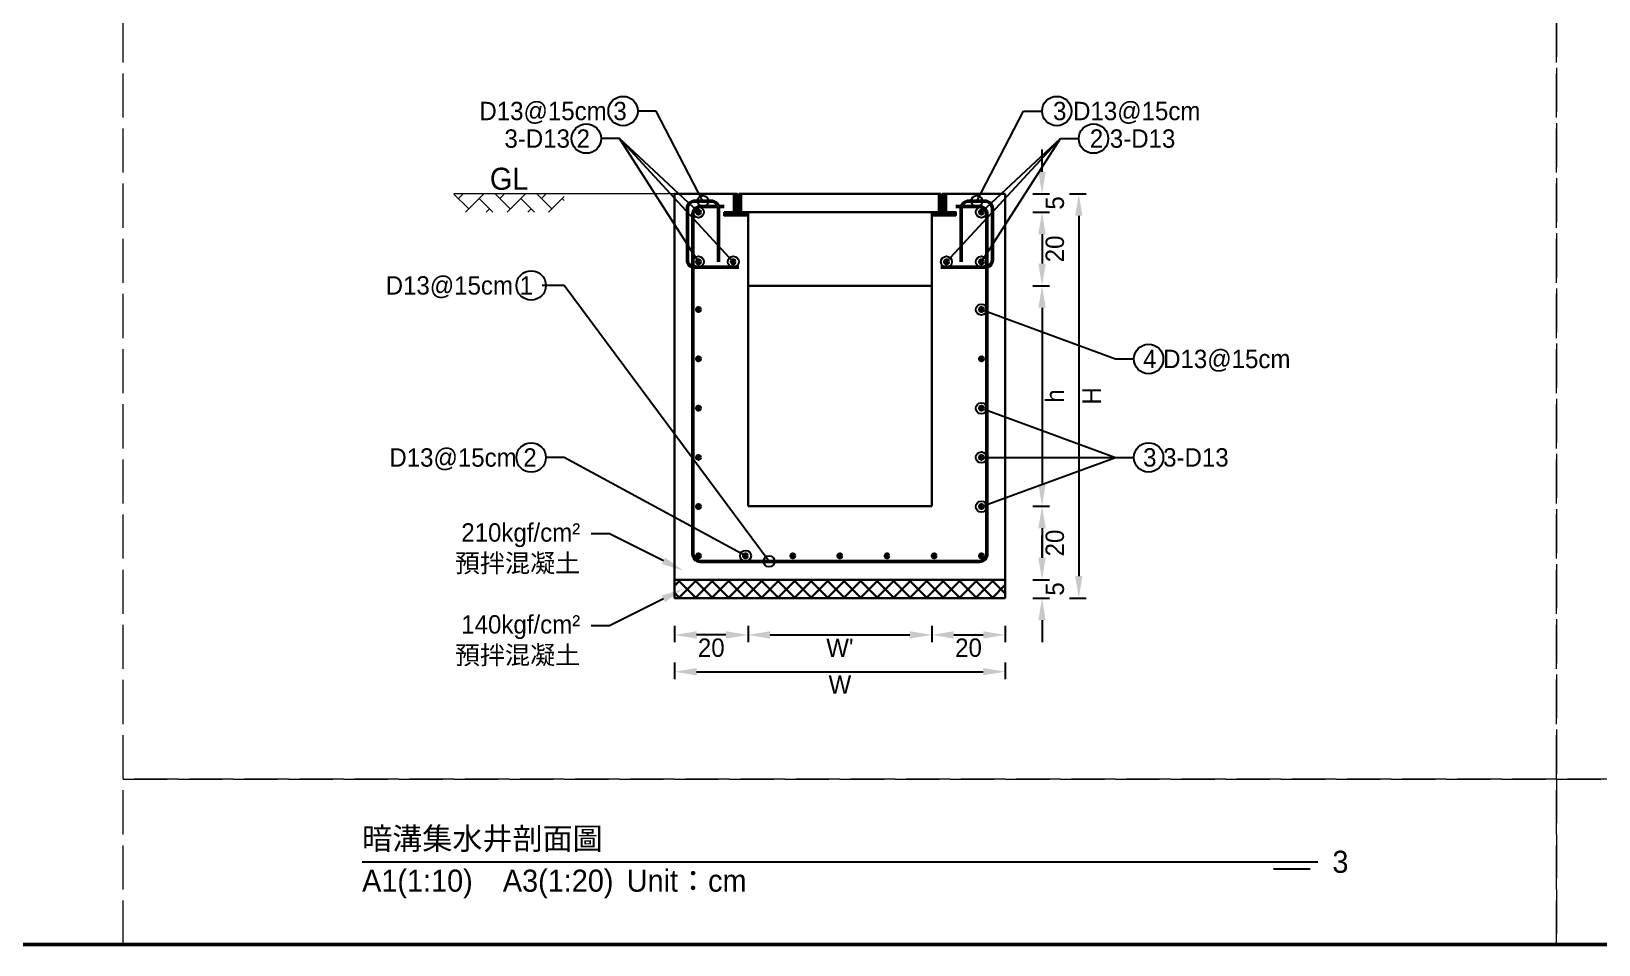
# Model space of a CAD drawing. Extents: x -7340 to 3675, y -3342 to 777.
# Drawn here: x -6485 to -6058.6, y -1264 to -1015.6 of the extents above; entities that cross this region are included whole.
import ezdxf
from ezdxf import colors
from ezdxf.entities.mleader import LeaderData, LeaderLine
from ezdxf.math import Vec2, Vec3

# ---------------------------------------------------------------- set-up
doc = ezdxf.new("R2010")
doc.units = 0
doc.header["$MEASUREMENT"] = 0
doc.linetypes.add('ACAD_ISO02W100', pattern=[15, 12, -3])
for name, color, linetype, lineweight in [('一、3.基本-變更', 1, 'Continuous', 50), ('二、2.繪圖-施作項目', 181, 'Continuous', 30), ('二、4.繪圖-設計鋪面', 40, 'Continuous', 20), ('二、5.繪圖-鋼筋', 60, 'Continuous', 50), ('二、6.繪圖-其他施作項目', 35, 'Continuous', 30)]:
    doc.layers.add(name, color=color, linetype=linetype, lineweight=lineweight)
doc.layers.add('一、4.基本-隱藏', color=9, linetype='ACAD_ISO02W100', lineweight=20, plot=False)
doc.layers.add('三、3.文字-註解文字', color=2, linetype='Continuous')
doc.styles.add('次圖名(詳圖)', font='MS PGothic.ttf', dxfattribs={"height": 6})
doc.styles.add('註解文字(詳圖)', font='MS PGothic.ttf', dxfattribs={"height": 5})
doc.dimstyles.new('註解文字(詳圖)', dxfattribs={"dimtxt": 5, "dimasz": 6, "dimexe": 2, "dimexo": 5, "dimgap": 1, "dimtad": 2, "dimzin": 0, "dimdsep": 46, "dimtxsty": '註解文字(詳圖)', "dimcen": 0.1, "dimclrd": 144, "dimclre": 144, "dimclrt": 256, "dimadec": 0, "dimazin": 0, "dimtfac": 1, "dimtofl": 0, "dimtmove": 0, "dimatfit": 3, "dimfxlon": 1, "dimtolj": 1, "dimtzin": 0, "dimlwd": -1, "dimlwe": -1, "dimarcsym": 1})

# ---------------------------------------------------------------- blocks, each defined once
blk = doc.blocks.new('_Small')
at = {"color": 0, "linetype": 'ByBlock', "lineweight": -2}
blk.add_circle((0, 0), 0.25, dxfattribs=at)
blk = doc.blocks.new('*D472')
at = {"layer": 'Defpoints', "color": 0, "transparency": 16777216}
for p in [(-6310, -1059.75), (-6290, -1064.75), (-6310, -1179.75)]:
    blk.add_point(p, dxfattribs=at)
at = {"layer": '三、3.文字-註解文字', "color": 144, "transparency": 16777216}
for p, q in [((-6310, -1177.25), (-6310, -1181.75)), ((-6296, -1179.75), (-6304, -1179.75)), ((-6290, -1177.25), (-6290, -1181.75))]:
    blk.add_line(p, q, dxfattribs=at)
for points in [[(-6304, -1178.75), (-6304, -1180.75), (-6310, -1179.75)], [(-6296, -1178.75), (-6296, -1180.75), (-6290, -1179.75)]]:
    blk.add_solid(points, dxfattribs=at)
at = {"layer": '三、3.文字-註解文字', "transparency": 16777216, "insert": (-6300, -1183.25), "char_height": 5, "attachment_point": 5, "style": '註解文字(詳圖)'}
blk.add_mtext('\\A1;20', dxfattribs=at)
blk = doc.blocks.new('*D473')
at = {"layer": 'Defpoints', "color": 0, "transparency": 16777216}
for p in [(-6290, -1064.75), (-6240, -1064.75), (-6240, -1179.75)]:
    blk.add_point(p, dxfattribs=at)
at = {"layer": '三、3.文字-註解文字', "color": 144, "transparency": 16777216}
for p, q in [((-6290, -1177.25), (-6290, -1181.75)), ((-6284, -1179.75), (-6246, -1179.75)), ((-6240, -1177.25), (-6240, -1181.75))]:
    blk.add_line(p, q, dxfattribs=at)
for points in [[(-6284, -1178.75), (-6284, -1180.75), (-6290, -1179.75)], [(-6246, -1178.75), (-6246, -1180.75), (-6240, -1179.75)]]:
    blk.add_solid(points, dxfattribs=at)
at = {"layer": '三、3.文字-註解文字', "transparency": 16777216, "insert": (-6265, -1183.25), "char_height": 5, "attachment_point": 5, "style": '註解文字(詳圖)'}
blk.add_mtext("\\A1;W'", dxfattribs=at)
blk = doc.blocks.new('*D474')
at = {"layer": 'Defpoints', "color": 0, "transparency": 16777216}
for p in [(-6220, -1059.75), (-6240, -1064.75), (-6220, -1179.75)]:
    blk.add_point(p, dxfattribs=at)
at = {"layer": '三、3.文字-註解文字', "color": 144, "transparency": 16777216}
for p, q in [((-6240, -1177.25), (-6240, -1181.75)), ((-6234, -1179.75), (-6226, -1179.75)), ((-6220, -1177.25), (-6220, -1181.75))]:
    blk.add_line(p, q, dxfattribs=at)
for points in [[(-6234, -1178.75), (-6234, -1180.75), (-6240, -1179.75)], [(-6226, -1178.75), (-6226, -1180.75), (-6220, -1179.75)]]:
    blk.add_solid(points, dxfattribs=at)
at = {"layer": '三、3.文字-註解文字', "transparency": 16777216, "insert": (-6230, -1183.25), "char_height": 5, "attachment_point": 5, "style": '註解文字(詳圖)'}
blk.add_mtext('\\A1;20', dxfattribs=at)
blk = doc.blocks.new('*D475')
at = {"layer": 'Defpoints', "color": 0, "transparency": 16777216}
for p in [(-6310, -1169.75), (-6220, -1169.75), (-6220, -1189.75)]:
    blk.add_point(p, dxfattribs=at)
at = {"layer": '三、3.文字-註解文字', "color": 144, "transparency": 16777216}
for p, q in [((-6310, -1187.25), (-6310, -1191.75)), ((-6304, -1189.75), (-6226, -1189.75)), ((-6220, -1187.25), (-6220, -1191.75))]:
    blk.add_line(p, q, dxfattribs=at)
for points in [[(-6304, -1188.75), (-6304, -1190.75), (-6310, -1189.75)], [(-6226, -1188.75), (-6226, -1190.75), (-6220, -1189.75)]]:
    blk.add_solid(points, dxfattribs=at)
at = {"layer": '三、3.文字-註解文字', "transparency": 16777216, "insert": (-6265, -1193.25), "char_height": 5, "attachment_point": 5, "style": '註解文字(詳圖)'}
blk.add_mtext('\\A1;W', dxfattribs=at)
blk = doc.blocks.new('*D476')
at = {"layer": 'Defpoints', "color": 0, "transparency": 16777216}
for p in [(-6240, -1084.75), (-6265, -1144.75), (-6210, -1144.75)]:
    blk.add_point(p, dxfattribs=at)
at = {"layer": '三、3.文字-註解文字', "color": 144, "transparency": 16777216}
for p, q in [((-6212.5, -1084.75), (-6208, -1084.75)), ((-6210, -1090.75), (-6210, -1138.75)), ((-6212.5, -1144.75), (-6208, -1144.75))]:
    blk.add_line(p, q, dxfattribs=at)
for points in [[(-6211, -1090.75), (-6209, -1090.75), (-6210, -1084.75)], [(-6211, -1138.75), (-6209, -1138.75), (-6210, -1144.75)]]:
    blk.add_solid(points, dxfattribs=at)
at = {"layer": '三、3.文字-註解文字', "transparency": 16777216, "insert": (-6206.5, -1114.75), "char_height": 5, "attachment_point": 5, "rotation": 90, "style": '註解文字(詳圖)'}
blk.add_mtext('\\A1;h', dxfattribs=at)
blk = doc.blocks.new('*D477')
at = {"layer": 'Defpoints', "color": 0, "transparency": 16777216}
for p in [(-6270, -1144.75), (-6220, -1164.75), (-6210, -1164.75)]:
    blk.add_point(p, dxfattribs=at)
at = {"layer": '三、3.文字-註解文字', "color": 144, "transparency": 16777216}
for p, q in [((-6212.5, -1144.75), (-6208, -1144.75)), ((-6210, -1150.75), (-6210, -1158.75)), ((-6212.5, -1164.75), (-6208, -1164.75))]:
    blk.add_line(p, q, dxfattribs=at)
for points in [[(-6211, -1150.75), (-6209, -1150.75), (-6210, -1144.75)], [(-6211, -1158.75), (-6209, -1158.75), (-6210, -1164.75)]]:
    blk.add_solid(points, dxfattribs=at)
at = {"layer": '三、3.文字-註解文字', "transparency": 16777216, "insert": (-6206.5, -1154.75), "char_height": 5, "attachment_point": 5, "rotation": 90, "style": '註解文字(詳圖)'}
blk.add_mtext('\\A1;20', dxfattribs=at)
blk = doc.blocks.new('*D478')
at = {"layer": 'Defpoints', "color": 0, "transparency": 16777216}
for p in [(-6220, -1164.75), (-6220, -1169.75), (-6210, -1169.75)]:
    blk.add_point(p, dxfattribs=at)
at = {"layer": '三、3.文字-註解文字', "color": 144, "transparency": 16777216}
for p, q in [((-6210, -1158.75), (-6210, -1152.75)), ((-6212.5, -1164.75), (-6208, -1164.75)), ((-6212.5, -1169.75), (-6208, -1169.75)), ((-6210, -1175.75), (-6210, -1181.75))]:
    blk.add_line(p, q, dxfattribs=at)
for points in [[(-6211, -1158.75), (-6209, -1158.75), (-6210, -1164.75)], [(-6211, -1175.75), (-6209, -1175.75), (-6210, -1169.75)]]:
    blk.add_solid(points, dxfattribs=at)
at = {"layer": '三、3.文字-註解文字', "transparency": 16777216, "insert": (-6206.5, -1167.25), "char_height": 5, "attachment_point": 5, "rotation": 90, "style": '註解文字(詳圖)'}
blk.add_mtext('\\A1;5', dxfattribs=at)
blk = doc.blocks.new('*D479')
at = {"layer": 'Defpoints', "color": 0, "transparency": 16777216}
for p in [(-6220, -1059.75), (-6220, -1169.75), (-6200, -1169.75)]:
    blk.add_point(p, dxfattribs=at)
at = {"layer": '三、3.文字-註解文字', "color": 144, "transparency": 16777216}
for p, q in [((-6202.5, -1059.75), (-6198, -1059.75)), ((-6200, -1065.75), (-6200, -1163.75)), ((-6202.5, -1169.75), (-6198, -1169.75))]:
    blk.add_line(p, q, dxfattribs=at)
for points in [[(-6201, -1065.75), (-6199, -1065.75), (-6200, -1059.75)], [(-6201, -1163.75), (-6199, -1163.75), (-6200, -1169.75)]]:
    blk.add_solid(points, dxfattribs=at)
at = {"layer": '三、3.文字-註解文字', "transparency": 16777216, "insert": (-6196.5, -1114.75), "char_height": 5, "attachment_point": 5, "rotation": 90, "style": '註解文字(詳圖)'}
blk.add_mtext('\\A1;H', dxfattribs=at)
blk = doc.blocks.new('*D480')
at = {"layer": 'Defpoints', "color": 0, "transparency": 16777216}
for p in [(-6220, -1059.75), (-6220, -1064.75), (-6210, -1064.75)]:
    blk.add_point(p, dxfattribs=at)
at = {"layer": '三、3.文字-註解文字', "color": 144, "transparency": 16777216}
for p, q in [((-6210, -1053.75), (-6210, -1047.75)), ((-6212.5, -1059.75), (-6208, -1059.75)), ((-6212.5, -1064.75), (-6208, -1064.75)), ((-6210, -1070.75), (-6210, -1076.75))]:
    blk.add_line(p, q, dxfattribs=at)
for points in [[(-6211, -1053.75), (-6209, -1053.75), (-6210, -1059.75)], [(-6211, -1070.75), (-6209, -1070.75), (-6210, -1064.75)]]:
    blk.add_solid(points, dxfattribs=at)
at = {"layer": '三、3.文字-註解文字', "transparency": 16777216, "insert": (-6206.5, -1062.25), "char_height": 5, "attachment_point": 5, "rotation": 90, "style": '註解文字(詳圖)'}
blk.add_mtext('\\A1;5', dxfattribs=at)
blk = doc.blocks.new('*D481')
at = {"layer": 'Defpoints', "color": 0, "transparency": 16777216}
for p in [(-6220, -1064.75), (-6220, -1084.75), (-6210, -1084.75)]:
    blk.add_point(p, dxfattribs=at)
at = {"layer": '三、3.文字-註解文字', "color": 144, "transparency": 16777216}
for p, q in [((-6212.5, -1064.75), (-6208, -1064.75)), ((-6210, -1070.75), (-6210, -1078.75)), ((-6212.5, -1084.75), (-6208, -1084.75))]:
    blk.add_line(p, q, dxfattribs=at)
for points in [[(-6211, -1070.75), (-6209, -1070.75), (-6210, -1064.75)], [(-6211, -1078.75), (-6209, -1078.75), (-6210, -1084.75)]]:
    blk.add_solid(points, dxfattribs=at)
at = {"layer": '三、3.文字-註解文字', "transparency": 16777216, "insert": (-6206.5, -1074.75), "char_height": 5, "attachment_point": 5, "rotation": 90, "style": '註解文字(詳圖)'}
blk.add_mtext('\\A1;20', dxfattribs=at)

msp = doc.modelspace()

# ---------------------------------------------------------------- hatches: boundary and pattern name
at = {"layer": '二、2.繪圖-施作項目'}
h = msp.add_hatch(dxfattribs=at)
h.set_pattern_fill('ANSI37', color=256)
h.set_pattern_definition([(45, (-7774.7632, -1423.2784), (-2.245064, 2.245064), []), (135, (-7774.7632, -1423.2784), (-2.245064, -2.245064), [])])
h.paths.add_polyline_path([(-6220, -1169.75), (-6220, -1164.75), (-6310, -1164.75), (-6310, -1169.75)])
at = {"layer": '二、4.繪圖-設計鋪面'}
h = msp.add_hatch(dxfattribs=at)
h.set_pattern_fill('AR-HBONE', color=256)
h.set_pattern_definition([(45, (-5690, -789.5), (0, 5.656854), [12, -4]), (135, (-5687.1716, -786.6716), (4e-16, 5.656854), [12, -4])])
h.paths.add_polyline_path([(-6340, -1059.75), (-6370, -1059.75), (-6370, -1064.75), (-6340, -1064.75)])
at = {"layer": '二、5.繪圖-鋼筋'}
h = msp.add_hatch(color=256, dxfattribs=at)
h.dxf.hatch_style = 1
h.paths.add_polyline_path([(-6303, -1064.75, 1), (-6304, -1064.75, 1)])
h = msp.add_hatch(color=256, dxfattribs=at)
h.dxf.hatch_style = 1
h.paths.add_polyline_path([(-6226, -1064.75, 1), (-6227, -1064.75, 1)])
h = msp.add_hatch(color=256, dxfattribs=at)
h.dxf.hatch_style = 1
h.paths.add_polyline_path([(-6303, -1078.25, 1), (-6304, -1078.25, 1)])
h = msp.add_hatch(color=256, dxfattribs=at)
h.dxf.hatch_style = 1
h.paths.add_polyline_path([(-6293.5, -1078.25, 1), (-6294.5, -1078.25, 1)])
h = msp.add_hatch(color=256, dxfattribs=at)
h.dxf.hatch_style = 1
h.paths.add_polyline_path([(-6235.5, -1078.25, 1), (-6236.5, -1078.25, 1)])
h = msp.add_hatch(color=256, dxfattribs=at)
h.dxf.hatch_style = 1
h.paths.add_polyline_path([(-6226, -1078.25, 1), (-6227, -1078.25, 1)])
h = msp.add_hatch(color=256, dxfattribs=at)
h.dxf.hatch_style = 1
h.paths.add_polyline_path([(-6303, -1091.25, 1), (-6304, -1091.25, 1)])
h = msp.add_hatch(color=256, dxfattribs=at)
h.dxf.hatch_style = 1
h.paths.add_polyline_path([(-6226, -1091.25, 1), (-6227, -1091.25, 1)])
h = msp.add_hatch(color=256, dxfattribs=at)
h.dxf.hatch_style = 1
h.paths.add_polyline_path([(-6303, -1104.65, 1), (-6304, -1104.65, 1)])
h = msp.add_hatch(color=256, dxfattribs=at)
h.dxf.hatch_style = 1
h.paths.add_polyline_path([(-6226, -1104.65, 1), (-6227, -1104.65, 1)])
h = msp.add_hatch(color=256, dxfattribs=at)
h.dxf.hatch_style = 1
h.paths.add_polyline_path([(-6303, -1118.05, 1), (-6304, -1118.05, 1)])
h = msp.add_hatch(color=256, dxfattribs=at)
h.dxf.hatch_style = 1
h.paths.add_polyline_path([(-6226, -1118.05, 1), (-6227, -1118.05, 1)])
h = msp.add_hatch(color=256, dxfattribs=at)
h.dxf.hatch_style = 1
h.paths.add_polyline_path([(-6303, -1131.45, 1), (-6304, -1131.45, 1)])
h = msp.add_hatch(color=256, dxfattribs=at)
h.dxf.hatch_style = 1
h.paths.add_polyline_path([(-6226, -1131.45, 1), (-6227, -1131.45, 1)])
h = msp.add_hatch(color=256, dxfattribs=at)
h.dxf.hatch_style = 1
h.paths.add_polyline_path([(-6303, -1144.85, 1), (-6304, -1144.85, 1)])
h = msp.add_hatch(color=256, dxfattribs=at)
h.dxf.hatch_style = 1
h.paths.add_polyline_path([(-6226, -1144.85, 1), (-6227, -1144.85, 1)])
h = msp.add_hatch(color=256, dxfattribs=at)
h.dxf.hatch_style = 1
h.paths.add_polyline_path([(-6303, -1158.25, 1), (-6304, -1158.25, 1)])
h = msp.add_hatch(color=256, dxfattribs=at)
h.dxf.hatch_style = 1
h.paths.add_polyline_path([(-6290.17, -1158.25, 1), (-6291.17, -1158.25, 1)])
h = msp.add_hatch(color=256, dxfattribs=at)
h.dxf.hatch_style = 1
h.paths.add_polyline_path([(-6277.34, -1158.25, 1), (-6278.34, -1158.25, 1)])
h = msp.add_hatch(color=256, dxfattribs=at)
h.dxf.hatch_style = 1
h.paths.add_polyline_path([(-6264.5, -1158.25, 1), (-6265.5, -1158.25, 1)])
h = msp.add_hatch(color=256, dxfattribs=at)
h.dxf.hatch_style = 1
h.paths.add_polyline_path([(-6251.68, -1158.25, 1), (-6252.68, -1158.25, 1)])
h = msp.add_hatch(color=256, dxfattribs=at)
h.dxf.hatch_style = 1
h.paths.add_polyline_path([(-6238.85, -1158.25, 1), (-6239.85, -1158.25, 1)])
h = msp.add_hatch(color=256, dxfattribs=at)
h.dxf.hatch_style = 1
h.paths.add_polyline_path([(-6226, -1158.25, 1), (-6227, -1158.25, 1)])
at = {"layer": '二、6.繪圖-其他施作項目'}
h = msp.add_hatch(dxfattribs=at)
h.set_pattern_fill('ANSI31', color=256, scale=0.1)
h.set_pattern_definition([(45, (-5065.16578, -2080.27732), (-0.2245064, 0.2245064), [])])
h.paths.add_polyline_path([(-6293, -1059.75), (-6293.9, -1059.75), (-6293.9, -1064.75), (-6296.5, -1064.75), (-6296.5, -1065.65), (-6290, -1065.65), (-6290, -1064.75), (-6293, -1064.75)])
h.paths.add_polyline_path([(-6237, -1064.75), (-6240, -1064.75), (-6240, -1065.65), (-6233.5, -1065.65), (-6233.5, -1064.75), (-6236.1, -1064.75), (-6236.1, -1059.75), (-6237, -1059.75)])

# ---------------------------------------------------------------- linework, layer by layer
at = {"layer": '一、3.基本-變更'}
msp.add_lwpolyline([(-7340, -757), (-3920, -757), (-3920, -1264), (-7340, -1264)], close=True, dxfattribs=at)
at = {"layer": '一、4.基本-隱藏'}
for points in [[(-6460, -757), (-5680, -757), (-5680, -1264), (-6460, -1264)], [(-6460, -1010.5), (-6070, -1010.5), (-6070, -1219), (-6460, -1219)], [(-6070, -1010.5), (-5770, -1010.5), (-5770, -1219), (-6070, -1219)], [(-6460, -1219), (-6070, -1219), (-6070, -1264), (-6460, -1264)], [(-6070, -1219), (-5770, -1219), (-5770, -1264), (-6070, -1264)]]:
    msp.add_lwpolyline(points, close=True, dxfattribs=at)
msp.add_lwpolyline([(-6460, -1264), (-5680, -1264)], dxfattribs=at)
at = {"layer": '三、3.文字-註解文字'}
for points in [[(-6395, -1241.5), (-6135, -1241.5)], [(-6137, -1243.5), (-6147, -1243.5)]]:
    msp.add_lwpolyline(points, dxfattribs=at)
for centre in [(-6324, -1037.25), (-6206, -1037.25), (-6334, -1044.75), (-6196, -1044.75), (-6349, -1084.688), (-6181, -1104.688), (-6349, -1131.5), (-6181, -1131.475)]:
    msp.add_circle(centre, 4, dxfattribs=at)
at = {"layer": '二、2.繪圖-施作項目'}
for points in [[(-6310, -1059.75), (-6293.9, -1059.75)], [(-6310, -1059.75), (-6310, -1169.75)], [(-6236.1, -1059.75), (-6220, -1059.75)], [(-6220, -1059.75), (-6220, -1169.75)], [(-6290, -1064.75), (-6290, -1144.75)], [(-6240, -1064.75), (-6240, -1144.75)], [(-6290, -1144.75), (-6240, -1144.75)], [(-6310, -1164.75), (-6220, -1164.75)], [(-6310, -1169.75), (-6220, -1169.75)]]:
    msp.add_lwpolyline(points, dxfattribs=at)
at = {"layer": '二、4.繪圖-設計鋪面'}
msp.add_lwpolyline([(-6310, -1059.75), (-6370, -1059.75)], dxfattribs=at)
at = {"layer": '二、5.繪圖-鋼筋'}
for points in [[(-6292.5, -1079.75), (-6304.5, -1079.75, -0.4142136), (-6306.5, -1077.75), (-6306.5, -1063.75, -0.4142136), (-6304.5, -1061.75), (-6300, -1061.75, -0.4142136), (-6298, -1063.75), (-6298, -1078.25)], [(-6237.5, -1079.75), (-6225.5, -1079.75, 0.4142136), (-6223.5, -1077.75), (-6223.5, -1063.75, 0.4142136), (-6225.5, -1061.75), (-6230, -1061.75, 0.4142136), (-6232, -1063.75), (-6232, -1078.25)], [(-6233.5, -1063.25), (-6227, -1063.25, -0.4142136), (-6225, -1065.25), (-6225, -1157.75, -0.4142136), (-6227, -1159.75), (-6303, -1159.75, -0.4142136), (-6305, -1157.75), (-6305, -1065.25, -0.4142136), (-6303, -1063.25), (-6296.5, -1063.25)]]:
    msp.add_lwpolyline(points, format="xyb", dxfattribs=at)
for centre in [(-6303.5, -1064.75), (-6226.5, -1064.75), (-6303.5, -1078.25), (-6294, -1078.25), (-6236, -1078.25), (-6226.5, -1078.25), (-6303.5, -1091.25), (-6226.5, -1091.25), (-6303.5, -1104.65), (-6226.5, -1104.65), (-6303.5, -1118.05), (-6226.5, -1118.05), (-6303.5, -1131.45), (-6226.5, -1131.45), (-6303.5, -1144.85), (-6226.5, -1144.85), (-6303.5, -1158.25), (-6290.67, -1158.25), (-6277.84, -1158.25), (-6265, -1158.25), (-6252.18, -1158.25), (-6239.35, -1158.25), (-6226.5, -1158.25)]:
    msp.add_circle(centre, 0.5, dxfattribs=at)
at = {"layer": '二、6.繪圖-其他施作項目'}
for points in [[(-6296.5, -1064.75), (-6293.9, -1064.75), (-6293.9, -1059.75), (-6293, -1059.75), (-6293, -1064.75), (-6290, -1064.75), (-6290, -1065.65), (-6296.5, -1065.65)], [(-6236.1, -1059.75), (-6237, -1059.75), (-6237, -1064.75), (-6240, -1064.75), (-6240, -1065.65), (-6233.5, -1065.65), (-6233.5, -1064.75), (-6236.1, -1064.75)]]:
    msp.add_lwpolyline(points, close=True, dxfattribs=at)
for points in [[(-6292.5, -1059.75), (-6292.5, -1064.75)], [(-6292.5, -1059.75), (-6237.5, -1059.75)], [(-6291.9, -1059.75), (-6291.9, -1064.75)], [(-6238.1, -1059.75), (-6238.1, -1064.75)], [(-6237.5, -1059.75), (-6237.5, -1064.75)], [(-6292.5, -1064.75), (-6237.5, -1064.75)], [(-6290, -1084.75), (-6240, -1084.75)]]:
    msp.add_lwpolyline(points, dxfattribs=at)

# ---------------------------------------------------------------- texts
at = {"layer": '三、3.文字-註解文字', "char_height": 6, "attachment_point": 4, "style": '次圖名(詳圖)'}
for s, width, insert in [('{\\fMS PGothic|b0|i0|c128|p34;暗溝}集水井{\\fMS PGothic|b0|i0|c128|p34;剖面圖}', 134.12151, (-6395, -1235.5)), ('3', 3, (-6131, -1241.5)), ('A1(1:10)\u3000A3(1:20){\\fMS PGothic|b0|i0|c128|p34;^IUnit：cm}', 136.03259, (-6395, -1247.5))]:
    msp.add_mtext_dynamic_manual_height_columns(s, width=width, gutter_width=15, heights=[0], dxfattribs=dict(at, insert=insert))
at = {"layer": '二、4.繪圖-設計鋪面', "insert": (-6355, -1058.75), "char_height": 6, "attachment_point": 8, "style": '註解文字(詳圖)'}
msp.add_mtext_dynamic_manual_height_columns('{\\fMS PGothic|b0|i0|c128|p34;GL}', width=10.17412, gutter_width=30, heights=[0], dxfattribs=at)

# ---------------------------------------------------------------- dimensions: what is measured, and where the dimension line sits
at = {"layer": '三、3.文字-註解文字'}
for base, p1, p2, text, picture, middle in [((-6210, -1064.75), (-6220, -1059.75), (-6220, -1064.75), '5', '*D480', (-6206.5, -1062.25)), ((-6200, -1169.75), (-6220, -1059.75), (-6220, -1169.75), 'H', '*D479', (-6196.5, -1114.75)), ((-6210, -1084.75), (-6220, -1064.75), (-6220, -1084.75), '20', '*D481', (-6206.5, -1074.75)), ((-6210, -1144.75), (-6240, -1084.75), (-6265, -1144.75), 'h', '*D476', (-6206.5, -1114.75)), ((-6210, -1164.75), (-6270, -1144.75), (-6220, -1164.75), '20', '*D477', (-6206.5, -1154.75)), ((-6210, -1169.75), (-6220, -1164.75), (-6220, -1169.75), '5', '*D478', (-6206.5, -1167.25))]:
    dim = msp.add_linear_dim(base=base, p1=p1, p2=p2, angle=90, text=text, dimstyle='註解文字(詳圖)', dxfattribs=at)
    dim.commit()
    dim.dimension.update_dxf_attribs({"geometry": picture, "text_midpoint": middle})
for base, p1, p2, text, picture, middle in [((-6310, -1179.75), (-6290, -1064.75), (-6310, -1059.75), '20', '*D472', (-6300, -1183.25)), ((-6220, -1179.75), (-6240, -1064.75), (-6220, -1059.75), '20', '*D474', (-6230, -1183.25)), ((-6240, -1179.75), (-6290, -1064.75), (-6240, -1064.75), "W'", '*D473', (-6265, -1183.25)), ((-6220, -1189.75), (-6310, -1169.75), (-6220, -1169.75), 'W', '*D475', (-6265, -1193.25))]:
    dim = msp.add_linear_dim(base=base, p1=p1, p2=p2, text=text, dimstyle='註解文字(詳圖)', dxfattribs=at)
    dim.commit()
    dim.dimension.update_dxf_attribs({"geometry": picture, "text_midpoint": middle})

# ---------------------------------------------------------------- leaders
ml = msp.add_multileader_mtext('Standard', dxfattribs=at)
ml.set_content('{\\fMS PGothic|b0|i0|c128|p34;D13}@15cm{\\fMS PGothic|b0|i0|c128|p34; }3', color=256, style='註解文字(詳圖)')
ml.set_leader_properties(color=144, linetype='ByLayer', lineweight=-1)
ml.set_arrow_properties(name='SMALL')
ml.build(insert=Vec2(0, 0))
ml.multileader.update_dxf_attribs({"dogleg_length": 5, "arrow_head_size": 6})
ctx = ml.context
ctx.base_point, ctx.char_height, ctx.arrow_head_size, ctx.landing_gap_size, ctx.plane_origin = Vec3(-6364.097, -1037.25), 5, 6, 3, Vec3(-6413.932, -1085.085)
ctx.text_align_type = 2
notes = []
notes.append((ctx, [(1, (1, 1, 0), (-6315, -1037.25), (-1, 0), 5, [(0, [(-6302.25, -1061.75)], 0, [])])]))
ctx.mtext.insert, ctx.mtext.alignment, ctx.mtext.flow_direction = Vec3(-6323, -1034.736), 3, 5
ml = msp.add_multileader_mtext('Standard', dxfattribs=at)
ml.set_content('3{\\fMS PGothic|b0|i0|c128|p34; D13@15cm}', color=256, style='註解文字(詳圖)')
ml.set_leader_properties(color=144, linetype='ByLayer', lineweight=-1)
ml.set_arrow_properties(name='SMALL')
ml.build(insert=Vec2(0, 0))
ml.multileader.update_dxf_attribs({"dogleg_length": 5, "arrow_head_size": 6})
ctx = ml.context
ctx.base_point, ctx.char_height, ctx.arrow_head_size, ctx.landing_gap_size, ctx.plane_origin = Vec3(-6210, -1037.25), 5, 6, 3, Vec3(-6252.625, -1085.085)
notes.append((ctx, [(0, (1, 1, 0), (-6215, -1037.25), (1, 0), 5, [(0, [(-6227.75, -1061.75)], 0, [])])]))
ctx.mtext.insert, ctx.mtext.flow_direction = Vec3(-6207, -1034.736), 5
ml = msp.add_multileader_mtext('Standard', dxfattribs=at)
ml.set_content('3-{\\fMS PGothic|b0|i0|c128|p34;D13 2}', color=256, style='註解文字(詳圖)')
ml.set_leader_properties(color=144, linetype='ByLayer', lineweight=-1)
ml.set_arrow_properties(name='SMALL')
ml.build(insert=Vec2(0, 0))
ml.multileader.update_dxf_attribs({"dogleg_length": 5, "arrow_head_size": 6})
ctx = ml.context
ctx.base_point, ctx.char_height, ctx.arrow_head_size, ctx.landing_gap_size, ctx.plane_origin = Vec3(-6360.375, -1044.75), 5, 6, 3, Vec3(-6423.932, -1092.585)
ctx.text_align_type = 2
notes.append((ctx, [(1, (1, 1, 0), (-6325, -1044.75), (-1, 0), 5, [(0, [(-6303.5, -1064.75)], 0, [])])]))
ctx.mtext.insert, ctx.mtext.alignment, ctx.mtext.flow_direction = Vec3(-6333, -1042.236), 3, 5
ml = msp.add_multileader_mtext('Standard', dxfattribs=at)
ml.set_content('{\\fMS PGothic|b0|i0|c128|p34; }', color=256, style='註解文字(詳圖)')
ml.set_leader_properties(color=144, linetype='ByLayer', lineweight=-1)
ml.set_arrow_properties(name='SMALL')
ml.build(insert=Vec2(0, 0))
ml.multileader.update_dxf_attribs({"dogleg_length": 5, "arrow_head_size": 6})
ctx = ml.context
ctx.base_point, ctx.char_height, ctx.arrow_head_size, ctx.landing_gap_size, ctx.plane_origin = Vec3(-6338.216, -1044.75), 5, 6, 3, Vec3(-6425.235, -1100.068)
ctx.text_align_type = 2
notes.append((ctx, [(1, (1, 1, 0), (-6325, -1044.75), (-1, 0), 5, [(0, [(-6294, -1078.25)], 0, [])])]))
ctx.mtext.insert, ctx.mtext.alignment, ctx.mtext.flow_direction = Vec3(-6333, -1042.25), 3, 5
ml = msp.add_multileader_mtext('Standard', dxfattribs=at)
ml.set_content('{\\fMS PGothic|b0|i0|c128|p34; }', color=256, style='註解文字(詳圖)')
ml.set_leader_properties(color=144, linetype='ByLayer', lineweight=-1)
ml.set_arrow_properties(name='SMALL')
ml.build(insert=Vec2(0, 0))
ml.multileader.update_dxf_attribs({"dogleg_length": 5, "arrow_head_size": 6})
ctx = ml.context
ctx.base_point, ctx.char_height, ctx.arrow_head_size, ctx.landing_gap_size, ctx.plane_origin = Vec3(-6338.216, -1044.75), 5, 6, 3, Vec3(-6430.173, -1103.461)
ctx.text_align_type = 2
notes.append((ctx, [(1, (1, 1, 0), (-6325, -1044.75), (-1, 0), 5, [(0, [(-6303.5, -1078.25)], 0, [])])]))
ctx.mtext.insert, ctx.mtext.alignment, ctx.mtext.flow_direction = Vec3(-6333, -1042.25), 3, 5
ml = msp.add_multileader_mtext('Standard', dxfattribs=at)
ml.set_content('{\\fMS PGothic|b0|i0|c128|p34; }', color=256, style='註解文字(詳圖)')
ml.set_leader_properties(color=144, linetype='ByLayer', lineweight=-1)
ml.set_arrow_properties(name='SMALL')
ml.build(insert=Vec2(0, 0))
ml.multileader.update_dxf_attribs({"dogleg_length": 5, "arrow_head_size": 6})
ctx = ml.context
ctx.base_point, ctx.char_height, ctx.arrow_head_size, ctx.landing_gap_size, ctx.plane_origin = Vec3(-6200, -1044.75), 5, 6, 3, Vec3(-6228.625, -1092.585)
notes.append((ctx, [(0, (1, 1, 0), (-6205, -1044.75), (1, 0), 5, [(0, [(-6236, -1078.25)], 0, [])])]))
ctx.mtext.insert, ctx.mtext.flow_direction = Vec3(-6197, -1042.25), 5
ml = msp.add_multileader_mtext('Standard', dxfattribs=at)
ml.set_content('2{\\fMS PGothic|b0|i0|c128|p34; }3-D13', color=256, style='註解文字(詳圖)')
ml.set_leader_properties(color=144, linetype='ByLayer', lineweight=-1)
ml.set_arrow_properties(name='SMALL')
ml.build(insert=Vec2(0, 0))
ml.multileader.update_dxf_attribs({"dogleg_length": 5, "arrow_head_size": 6})
ctx = ml.context
ctx.base_point, ctx.char_height, ctx.arrow_head_size, ctx.landing_gap_size, ctx.plane_origin = Vec3(-6200, -1044.75), 5, 6, 3, Vec3(-6242.625, -1092.585)
notes.append((ctx, [(0, (1, 1, 0), (-6205, -1044.75), (1, 0), 5, [(0, [(-6226.5, -1064.75)], 0, [])])]))
ctx.mtext.insert, ctx.mtext.flow_direction = Vec3(-6197, -1042.236), 5
ml = msp.add_multileader_mtext('Standard', dxfattribs=at)
ml.set_content('{\\fMS PGothic|b0|i0|c128|p34; }', color=256, style='註解文字(詳圖)')
ml.set_leader_properties(color=144, linetype='ByLayer', lineweight=-1)
ml.set_arrow_properties(name='SMALL')
ml.build(insert=Vec2(0, 0))
ml.multileader.update_dxf_attribs({"dogleg_length": 5, "arrow_head_size": 6})
ctx = ml.context
ctx.base_point, ctx.char_height, ctx.arrow_head_size, ctx.landing_gap_size, ctx.plane_origin = Vec3(-6200, -1044.75), 5, 6, 3, Vec3(-6226.773, -1096.689)
notes.append((ctx, [(0, (1, 1, 0), (-6205, -1044.75), (1, 0), 5, [(0, [(-6226.5, -1078.25)], 0, [])])]))
ctx.mtext.insert, ctx.mtext.flow_direction = Vec3(-6197, -1042.25), 5
ml = msp.add_multileader_mtext('Standard', dxfattribs=at)
ml.set_content('{\\fMS PGothic|b0|i0|c128|p34;D13}@15cm{\\fMS PGothic|b0|i0|c128|p34; 1}', color=256, style='註解文字(詳圖)')
ml.set_leader_properties(color=144, linetype='ByLayer', lineweight=-1)
ml.set_arrow_properties(name='SMALL')
ml.build(insert=Vec2(0, 0))
ml.multileader.update_dxf_attribs({"dogleg_length": 6, "arrow_head_size": 6})
ctx = ml.context
ctx.base_point, ctx.char_height, ctx.arrow_head_size, ctx.landing_gap_size, ctx.plane_origin = Vec3(-6388.102, -1084.688), 5, 6, 2.5, Vec3(-6438.409, -1132.522)
ctx.text_align_type = 2
notes.append((ctx, [(1, (1, 1, 0), (-6340, -1084.688), (-1, 0), 6, [(0, [(-6284.255, -1159.75)], 0, [])])]))
ctx.mtext.insert, ctx.mtext.width, ctx.mtext.alignment, ctx.mtext.flow_direction = Vec3(-6348.5, -1082.173), 42.33146, 3, 5
ml = msp.add_multileader_mtext('Standard', dxfattribs=at)
ml.set_content('4{\\fMS PGothic|b0|i0|c128|p34; D13@15cm}', color=256, style='註解文字(詳圖)')
ml.set_leader_properties(color=144, linetype='ByLayer', lineweight=-1)
ml.set_arrow_properties(name='SMALL')
ml.build(insert=Vec2(0, 0))
ml.multileader.update_dxf_attribs({"dogleg_length": 5, "arrow_head_size": 6})
ctx = ml.context
ctx.base_point, ctx.char_height, ctx.arrow_head_size, ctx.landing_gap_size, ctx.plane_origin = Vec3(-6185, -1104.688), 5, 6, 2.5, Vec3(-6227.625, -1152.522)
notes.append((ctx, [(0, (1, 1, 0), (-6190, -1104.688), (1, 0), 5, [(0, [(-6226.5, -1091.25)], 0, [])])]))
ctx.mtext.insert, ctx.mtext.flow_direction = Vec3(-6182.5, -1102.173), 5
ml = msp.add_multileader_mtext('Standard', dxfattribs=at)
ml.set_content('{\\fMS PGothic|b0|i0|c128|p34; }', color=256, style='註解文字(詳圖)')
ml.set_leader_properties(color=144, linetype='ByLayer', lineweight=-1)
ml.set_arrow_properties(name='SMALL')
ml.build(insert=Vec2(0, 0))
ml.multileader.update_dxf_attribs({"dogleg_length": 5, "arrow_head_size": 6})
ctx = ml.context
ctx.base_point, ctx.char_height, ctx.arrow_head_size, ctx.landing_gap_size, ctx.plane_origin = Vec3(-6185, -1131.475), 5, 6, 2.5, Vec3(-6216.425, -1179.31)
notes.append((ctx, [(0, (1, 1, 0), (-6190, -1131.475), (1, 0), 5, [(0, [(-6226.5, -1118.1)], 0, [])])]))
ctx.mtext.insert, ctx.mtext.flow_direction = Vec3(-6182.5, -1128.975), 5
ml = msp.add_multileader_mtext('Standard', dxfattribs=at)
ml.set_content('{\\fMS PGothic|b0|i0|c128|p34;D13}@15cm{\\fMS PGothic|b0|i0|c128|p34; 2 }', color=256, style='註解文字(詳圖)')
ml.set_leader_properties(color=144, linetype='ByLayer', lineweight=-1)
ml.set_arrow_properties(name='SMALL')
ml.build(insert=Vec2(0, 0))
ml.multileader.update_dxf_attribs({"dogleg_length": 5, "arrow_head_size": 6})
ctx = ml.context
ctx.base_point, ctx.char_height, ctx.arrow_head_size, ctx.landing_gap_size, ctx.plane_origin = Vec3(-6388.097, -1131.5), 5, 6, 2.5, Vec3(-6438.409, -1179.335)
ctx.text_align_type = 2
notes.append((ctx, [(1, (1, 1, 0), (-6340, -1131.5), (-1, 0), 5, [(0, [(-6290.67, -1158.25)], 0, [])])]))
ctx.mtext.insert, ctx.mtext.width, ctx.mtext.alignment, ctx.mtext.flow_direction = Vec3(-6347.5, -1128.986), 42.33146, 3, 5
ml = msp.add_multileader_mtext('Standard', dxfattribs=at)
ml.set_content('{\\fMS PGothic|b0|i0|c128|p34;3 }3-{\\fMS PGothic|b0|i0|c128|p34;D13}', color=256, style='註解文字(詳圖)')
ml.set_leader_properties(color=144, linetype='ByLayer', lineweight=-1)
ml.set_arrow_properties(name='SMALL')
ml.build(insert=Vec2(0, 0))
ml.multileader.update_dxf_attribs({"dogleg_length": 5, "arrow_head_size": 6})
ctx = ml.context
ctx.base_point, ctx.char_height, ctx.arrow_head_size, ctx.landing_gap_size, ctx.plane_origin = Vec3(-6185, -1131.475), 5, 6, 2.5, Vec3(-6227.625, -1179.31)
notes.append((ctx, [(0, (1, 1, 0), (-6190, -1131.475), (1, 0), 5, [(0, [(-6226.5, -1131.475)], 0, [])])]))
ctx.mtext.insert, ctx.mtext.flow_direction = Vec3(-6182.5, -1128.961), 5
ml = msp.add_multileader_mtext('Standard', dxfattribs=at)
ml.set_content('{\\fMS PGothic|b0|i0|c128|p34; }', color=256, style='註解文字(詳圖)')
ml.set_leader_properties(color=144, linetype='ByLayer', lineweight=-1)
ml.set_arrow_properties(name='SMALL')
ml.build(insert=Vec2(0, 0))
ml.multileader.update_dxf_attribs({"dogleg_length": 5, "arrow_head_size": 6})
ctx = ml.context
ctx.base_point, ctx.char_height, ctx.arrow_head_size, ctx.landing_gap_size, ctx.plane_origin = Vec3(-6185, -1131.475), 5, 6, 3, Vec3(-6213.625, -1179.31)
notes.append((ctx, [(0, (1, 1, 0), (-6190, -1131.475), (1, 0), 5, [(0, [(-6226.5, -1144.85)], 0, [])])]))
ctx.mtext.insert, ctx.mtext.flow_direction = Vec3(-6182, -1128.975), 5
ml = msp.add_multileader_mtext('Standard', dxfattribs=at)
ml.set_content('{\\fMS PGothic|b0|i0|c128|p34;210kgf/cm²}\\P預拌{\\fMS PGothic|b0|i0|c128|p34;混凝土}', color=256, style='註解文字(詳圖)')
ml.set_leader_properties(color=144, linetype='ByLayer', lineweight=-1)
ml.build(insert=Vec2(0, 0))
ml.multileader.update_dxf_attribs({"dogleg_length": 5, "arrow_head_size": 6})
ctx = ml.context
ctx.base_point, ctx.char_height, ctx.arrow_head_size, ctx.landing_gap_size, ctx.plane_origin = Vec3(-6374.058, -1152.25), 5, 6, 3, Vec3(-6307.66, -1162.25)
ctx.text_align_type = 2
notes.append((ctx, [(0, (1, 1, 0), (-6327.66, -1152.25), (-1, 0), 5, [(0, [(-6307.66, -1162.25)], 0, [])])]))
ctx.mtext.insert, ctx.mtext.alignment, ctx.mtext.flow_direction = Vec3(-6335.66, -1149.381), 3, 5
ml = msp.add_multileader_mtext('Standard', dxfattribs=at)
ml.set_content('{\\fMS PGothic|b0|i0|c128|p34;140kgf/cm²}\\P預拌{\\fMS PGothic|b0|i0|c128|p34;混凝土}', color=256, style='註解文字(詳圖)')
ml.set_leader_properties(color=144, linetype='ByLayer', lineweight=-1)
ml.build(insert=Vec2(0, 0))
ml.multileader.update_dxf_attribs({"dogleg_length": 5, "arrow_head_size": 6})
ctx = ml.context
ctx.base_point, ctx.char_height, ctx.arrow_head_size, ctx.landing_gap_size, ctx.plane_origin = Vec3(-6374.058, -1177.25), 5, 6, 3, Vec3(-6307.66, -1167.25)
ctx.text_align_type = 2
notes.append((ctx, [(0, (1, 1, 0), (-6327.66, -1177.25), (-1, 0), 5, [(0, [(-6307.66, -1167.25)], 0, [])])]))
ctx.mtext.insert, ctx.mtext.alignment, ctx.mtext.flow_direction = Vec3(-6335.66, -1174.381), 3, 5
for ctx, leaders in notes:
    for number, flags, end, landing, length, lines in leaders:
        leader = LeaderData()
        leader.index, (leader.has_last_leader_line, leader.has_dogleg_vector, leader.attachment_direction) = number, flags
        leader.last_leader_point, leader.dogleg_vector, leader.dogleg_length = Vec3(end), Vec3(landing), length
        for number, points, colour, breaks in lines:
            line = LeaderLine()
            line.index, line.vertices, line.color, line.breaks = number, Vec3.list(points), colors.encode_raw_color(colour), breaks
            leader.lines.append(line)
        ctx.leaders.append(leader)

doc.saveas('drawing.dxf')
